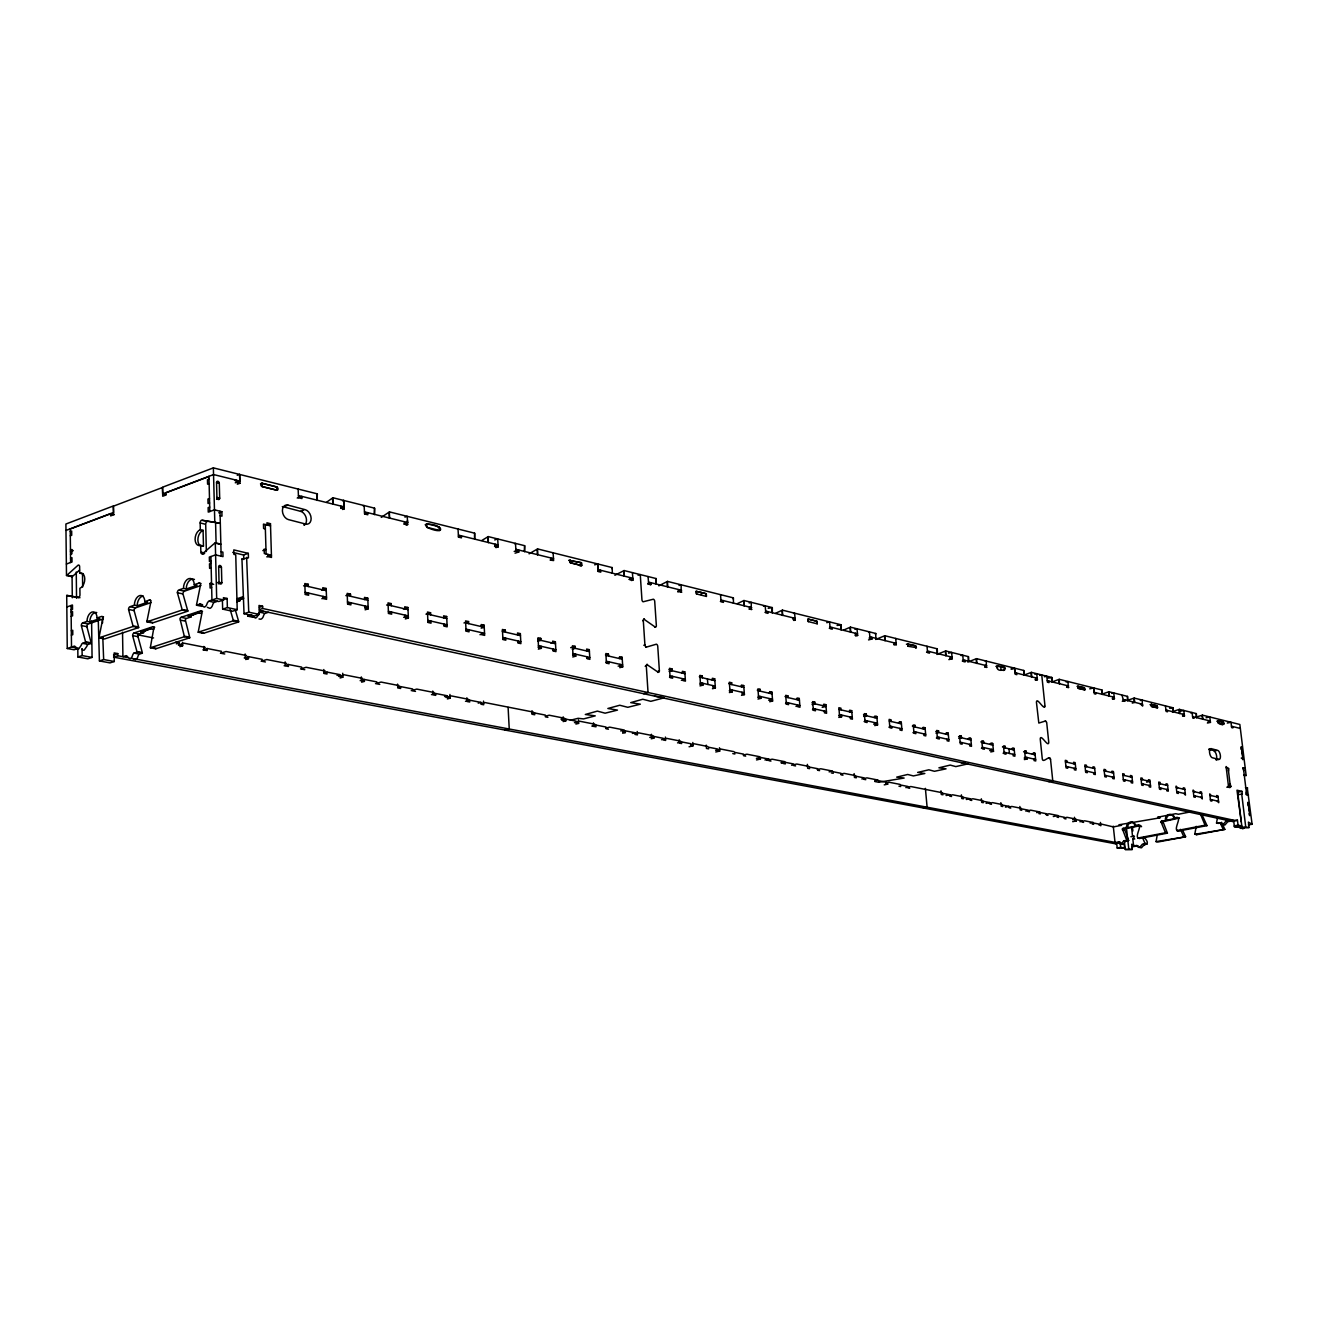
<?xml version="1.0" encoding="UTF-8"?>
<svg xmlns="http://www.w3.org/2000/svg" width="1318" height="1318" viewBox="0 0 1318 1318"><rect width="100%" height="100%" fill="white"/><g stroke="black" fill="none" stroke-linecap="round" stroke-linejoin="round"><path stroke-width="1.5" d="M191.044 615.457A7.892 5.041 -77.8 0 0 190.978 616.972L186.546 618.439A2.257 1.433 -77.9 0 0 185.327 619.822L189.66 637.187A2.241 1.417 -78.1 0 1 189.743 637.797L184.372 636.709A2.241 1.417 -78.1 0 0 184.289 636.116L179.973 618.719A2.257 1.433 -77.9 0 1 181.176 617.318L200.501 610.909A2.274 1.45 -77.7 0 1 202.049 612.59L198.194 632.212L203.565 633.299L199.595 631.849M1134.452 836.403L1132.574 836.403L1131.519 827.111M1157.138 835.596L1156.067 841.609L1158.011 841.988L1185.574 836.782L1184.042 836.123M1218.475 823.042L1221.078 822.943L1219.628 822.646M1234.34 826.435L1238.805 826.748L1234.307 825.859L1233.648 820.422M1196.233 826.337L1194.8 834.195L1196.728 834.689L1224.85 829.384L1221.605 822.267M1217.272 818.758L1216.53 823.042L1218.458 823.453M1128.735 822.696A4.745 4.152 -79.6 0 1 1134.93 825.892C1146.38 820.752 1132.03 838.528 1139.675 838.446L1167.435 833.157L1162.97 821.641L1179.462 818.05L1177.748 817.687M1168.292 814.705A4.794 4.234 -78.9 0 1 1173.877 818.33C1185.459 813.124 1171.109 830.933 1178.671 831.032L1207.008 825.628L1202.164 815.035L1202.593 813.783M570.348 720.271L578.108 718.31L583.577 718.903L595.242 715.872L585.307 714.471L597.384 711.11L605.11 713.186L617.483 710.105L607.862 708.491L619.757 705.245L627.796 707.305L640.317 704.174L630.712 702.626L642.789 699.232L650.779 701.324L664.124 697.848M103.265 618.883L88.306 623.991A2.257 1.384 -78.2 0 0 86.889 626.643L91.14 642.805A2.257 1.384 -78.4 0 1 91.206 643.415L85.604 642.36A2.257 1.384 -78.4 0 0 85.538 641.751L81.304 625.556A2.257 1.384 -78.2 0 1 82.704 622.887L87.004 621.421A7.941 4.877 -78.1 0 1 91.947 612.046A7.941 4.877 -78.1 0 1 97.071 617.961L101.42 616.478A2.274 1.4 -78 0 1 102.903 618.175L99.048 637.22A2.274 1.4 -78.3 0 0 98.998 637.863L104.6 638.95L138.654 627.582A2.306 1.433 -78.1 0 0 138.588 626.973L134.107 610.58A2.29 1.433 -77.8 0 1 135.54 607.862L151.043 602.573M200.847 585.571L184.454 591.172A2.339 1.483 -77.5 0 0 182.971 593.94L187.683 610.563A2.339 1.483 -77.7 0 1 187.749 611.19L152.509 622.953L146.924 621.816A2.323 1.45 -78 0 1 146.973 621.157L150.878 601.782A2.323 1.45 -77.7 0 0 149.329 600.069L144.832 601.618A8.073 5.041 -77.7 0 0 139.477 595.637A8.073 5.041 -77.7 0 0 134.403 605.176L129.955 606.708A2.306 1.433 -77.8 0 0 128.521 609.427L132.986 625.852A2.306 1.433 -78.1 0 1 133.052 626.462L138.654 627.582M140.977 652.295L136.94 651.52L132.624 635.622A2.224 1.384 -78.2 0 1 134.008 633.002L152.707 626.791A2.241 1.4 -78.1 0 1 153.926 627.368L150.433 647.138A2.224 1.4 -78.3 0 0 150.384 647.764L155.755 648.802L189.743 637.797M202.165 605.72A2.356 1.499 -77.6 0 0 202.115 606.395L196.53 605.209A2.356 1.499 -77.6 0 1 196.58 604.534L200.534 584.83A2.356 1.499 -77.3 0 0 198.936 583.1L194.273 584.681A8.221 5.223 -77.4 0 0 188.705 578.651A8.221 5.223 -77.4 0 0 183.482 588.388L178.869 589.953A2.339 1.483 -77.5 0 0 177.386 592.738L182.098 609.394A2.339 1.483 -77.7 0 1 182.164 610.02L187.749 611.19M258.542 613.463L258.312 614.155A4.629 3.015 -77.6 0 1 255.461 618.093L252.446 616.066A2.306 1.516 -77.6 0 0 250.931 615.061L247.669 616.132A2.306 1.499 -77.6 0 1 247.718 615.473M1200.336 813.832L1205.064 825.216L1207.008 825.628M1045.256 721.045L1046.673 722.363L1048.766 742.364C1048.453 748.262 1040.545 733.039 1040.231 738.937L1042.274 758.822C1042.785 764.176 1050.001 754.044 1050.528 759.349L1052.769 780.783L1048.749 781.623M1039.77 675.426L1041.747 674.964L1044.96 705.789C1044.531 711.654 1036.805 696.299 1036.426 702.164L1038.815 723.055L1045.751 720.93M968.236 763.797L955.797 766.598L950.212 765.083L938.927 767.801L946.044 768.839L934.462 771.294L928.844 769.794L917.658 772.414L924.824 773.501L913.39 775.923L907.707 774.473L896.701 777.126L904.132 778.048L878.595 782.282M258.872 612.854L263.04 611.124M1222.363 724.587C1227.19 723.73 1219.545 719.167 1217.799 721.078C1216.498 724.323 1226.086 726.465 1223.351 722.297L1216.811 721.243M1151.108 704.405L1151.454 706.448L1157.682 707.717L1157.188 705.871L1151.191 704.372L1157.089 705.822L1157.352 707.931L1151.553 706.497L1151.289 704.389L1150.021 704.669M66.032 530.413L113.546 512.455L113.348 505.964L65.9 524.02L66.493 575.505A2.241 1.351 -77.5 0 0 66.905 575.274L78.19 565.092A2.241 1.367 -77.4 0 1 79.64 566.74L79.706 573.198A7.875 4.794 -77.6 0 1 84.78 578.964A7.875 4.794 -77.6 0 1 79.887 588.289L79.97 594.78A2.257 1.367 -77.8 0 1 78.569 597.449L67.103 595.39A2.241 1.351 -77.8 0 0 66.707 595.456L67.251 648.505L74.088 649.774L78.355 648.357L71.501 647.072L71.057 605.506M79.525 570.117L72.474 576.46A2.224 1.351 -77.5 0 1 72.062 576.707L66.493 575.505M202.346 520.33L219.875 523.312A2.356 1.499 -76.3 0 0 220.32 523.246L201.654 520.165A2.339 1.483 -76.4 0 0 200.171 522.949L200.32 529.671A8.221 5.223 -76.6 0 0 195.097 539.457A8.221 5.223 -76.6 0 0 200.682 545.372L200.847 552.11A2.356 1.499 -76.8 0 0 202.445 553.824L214.85 543.032A2.356 1.516 -76.6 0 1 215.295 542.785L220.847 544.12A2.356 1.516 -76.6 0 0 220.403 544.367L216.234 543.362M1044.597 707.041L1044.466 705.888M326.765 502.092L332.894 497.743L374.642 508.188L374.46 514.613M381.264 517.381L389.436 511.895L474.711 533.197L474.727 539.326M481.844 540.462L488.253 536.591L524.646 545.685L524.548 551.698M529.078 553.84L537.563 548.914L612.227 567.58L612.293 573.33M217.536 601.255L213.78 602.59L212.791 604.352A4.728 3.031 -77.6 0 1 209.908 608.372L207.354 607.334M133.085 658.687L135.408 659.708A4.415 2.768 -78.5 0 0 138.044 655.985L138.95 654.338L142.393 653.135L137.006 652.113L133.579 653.316L132.657 654.964A4.432 2.768 -78.5 0 1 130.021 658.703L127.286 656.71A2.208 1.384 -78.6 0 0 125.918 655.721L122.92 656.693L122.541 632.245M658.819 585.851L667.501 581.403L733.418 597.878L733.418 603.331M1247.306 788.082L1252.1 824.244L1248.393 824.936M737.289 603.677L743.945 600.514L772.315 607.598L772.332 612.936M775.758 613.199L782.414 610.135L841.065 624.781L841.098 629.938M843.767 630.02L850.44 627.137L875.762 633.464L875.811 638.522M875.745 639.477L884.79 635.721L937.263 648.835L937.444 653.695M936.933 654.453L945.681 650.944L968.417 656.628L968.598 661.405M967.791 662.064L976.539 658.654L1023.806 670.467L1024.004 675.096M317.127 500.428L317.325 493.855L213.368 467.874L162.476 487.248L162.707 493.855L166.266 494.678M162.707 493.855L213.598 474.562L239.909 481.07L239.629 474.431M70.249 529.012L110.613 513.74L114.32 514.63M208.952 476.539L165.689 492.916L165.722 495.107L162.724 496.243L162.542 487.479L113.414 506.178L113.546 514.811L110.646 515.898L110.613 513.74M70.266 531.516L71.666 530.989L71.716 535.256L70.315 535.783M209.018 479.159L207.47 479.752L207.569 484.2L209.117 483.607M237.224 475.287L239.547 474.414L239.909 483.278L237.322 484.233M1024.778 674.816L1031.384 672.361L1051.912 677.501L1052.011 682.065M235.049 480.592L236.219 480.164L236.301 482.372L239.909 483.278M235.263 482.8L239.909 481.07M209.48 498.484L207.931 499.061L208.046 503.525L209.595 502.965M70.431 551.665L73.248 550.627L70.464 550.001L71.88 549.491L71.913 553.758L70.513 554.285M216.58 499.341L219.678 498.188L219.299 483.327A1.779 1.285 65.9 0 0 217.882 481.284A1.779 1.285 65.9 0 0 216.547 482.602L216.926 497.479A1.779 1.285 66.2 0 0 218.343 499.506A1.779 1.285 66.2 0 0 219.678 498.188L216.926 497.479M260.453 483.854L262.084 483.294L276.731 486.935L276.879 490.214L262.216 486.589A1.746 1.236 66.7 0 1 260.733 484.596A1.746 1.236 66.7 0 1 262.002 483.278L276.648 486.935A1.73 1.219 67.1 0 1 278.032 488.896A1.73 1.219 67.1 0 1 276.796 490.197L262.134 486.573L262.084 483.294M70.546 558.206L71.963 557.679L72.012 561.979L66.378 564.038M209.694 507.068L208.145 507.628L208.244 512.109L214.488 509.835L221.852 511.697L221.968 516.178L220.122 515.717M1052.654 681.719L1059.244 679.33L1102.029 690.022L1102.243 694.438M1140.713 825.579L1124.485 828.923L1128.669 840.538L1123.842 840.769L1121.14 843.932A2.702 2.372 -80.4 0 1 1118.718 842.581L1115.028 842.383L1113.265 826.155M275.561 487.363L276.731 486.935M218.739 512.834L221.852 511.697M1144.008 837.062C1151.52 845.761 1144.386 842.746 1141.602 847.754A2.669 2.356 -80.5 0 1 1139.625 847.079M297.225 498.056L301.855 496.392L301.954 498.55L298.527 497.71L298.132 489.06M284.869 506.244L287.967 505.124L305.183 509.671A7.611 5.338 68.1 0 1 311.13 518.353A7.611 5.338 68.1 0 1 305.677 524.053L304.128 524.597M282.283 506.639A7.661 5.42 67.7 0 1 283.321 506.787L300.553 511.318L303.651 510.214M267.356 524.778L270.47 523.691L271.492 557.448L267.933 556.608L267.867 554.384M342.532 500.856L343.685 500.445L344.064 506.837L341 507.908M342.581 509.473L344.13 508.946L343.685 500.445M66.823 606.988L72.474 605.011L72.523 609.344L71.106 609.822M1101.683 694.256L1108.916 691.752L1127.533 696.398L1127.763 700.748M363.208 505.881L364.13 505.552L364.575 513.971L367.804 514.778L367.689 512.669L364.625 513.74M211.012 561.056L209.447 561.6L209.331 557.086L215.592 554.894L223.006 556.641L222.89 552.127L221.045 551.682M71.123 611.997L72.539 611.503L72.589 615.836L71.172 616.313M211.061 563.33L209.496 563.873L209.611 568.387L211.177 567.844M232.742 552.39L243.632 554.993L248.311 553.362L248.443 557.827L241.952 559.013L244.028 613.71L254.572 615.967L259.284 614.435L259.02 605.456L262.611 606.247L262.677 608.488L259.547 609.509M262.842 550.611L265.972 549.54L264.193 549.112L264.325 553.527L271.426 555.24L266.747 556.855M1126.989 700.517L1134.188 698.062L1173.102 707.799L1173.234 712.033M87.004 621.421L89.805 621.964L99.871 618.521L97.071 617.961M134.403 605.176L137.204 605.769L147.632 602.194L144.832 601.618M183.482 588.388L186.266 588.998L197.057 585.307L194.273 584.681M71.32 630.778L72.754 630.284L72.787 634.633L71.37 635.111M211.654 587.515L210.089 588.042L209.974 583.512L211.539 582.968M404.906 517.101L407.196 516.326L407.624 522.538L404.577 523.576M217.47 582.523L221.819 582.622L221.44 567.514A1.796 1.318 67.8 0 0 220.007 565.488A1.796 1.318 67.8 0 0 218.656 566.872L219.035 581.996A1.796 1.318 68.2 0 0 220.468 584.006A1.796 1.318 68.2 0 0 221.819 582.622L218.294 583.825M1132.31 703.12L1134.716 702.329L1134.188 698.062M403.769 524.086L407.657 524.597L407.427 520.429M406.142 525.108L407.657 524.597M317.325 493.855L317.078 499.357M425.187 524.745L426.702 524.235C443.276 523.674 447.082 536.492 426.966 527.332C421.348 520.775 437.889 526.541 439.421 527.398L439.668 530.462L426.884 527.299L426.785 524.251L425.632 524.63M67.251 648.505L74.5 646.067L75.867 647.072A4.531 2.768 -78.5 0 0 78.586 649.082L81.255 645.276A2.274 1.384 -78.5 0 1 82.589 643.365L85.604 642.36M98.998 637.863L133.052 626.462M146.924 621.816L182.164 610.02M196.53 605.209L199.809 604.105L202.61 604.698M227.124 598.471L222.412 600.052L222.643 609.13L227.371 607.565L227.124 598.471L223.434 597.664L223.483 599.937L216.679 598.454L208.639 601.14L207.206 603.15A4.728 3.031 -77.5 0 1 204.323 607.17L201.308 605.127A2.356 1.516 -77.6 0 0 199.809 604.105M91.206 643.415L88.191 644.42A2.257 1.384 -78.5 0 0 86.856 646.331L84.187 650.136A4.514 2.768 -78.5 0 1 81.914 649.181M438.35 527.793L439.487 527.414M223.483 599.937L218.772 601.519L211.951 600.036L210.896 556.542M237.24 598.685L242.693 596.873M151.339 627.945L145.013 630.992M198.688 612.211L192.082 615.374M141.026 630.877A7.776 4.877 -78.1 0 0 140.993 632.129L151.059 628.768L153.745 629.312A7.76 4.877 -78.1 0 0 153.613 627.879M188.342 615.127A7.908 5.041 -77.8 0 0 188.293 616.412L198.705 612.952L201.39 613.529L201.242 612.063M242.611 598.388L237.24 600.168L239.909 600.761A8.04 5.223 -77.4 0 1 239.975 599.212M240.749 599.212L243.797 598.207L242.034 597.812M143.744 631.157A7.76 4.877 -78.1 0 0 143.678 632.64L139.395 634.073A2.224 1.384 -78.2 0 0 137.995 636.676L142.344 652.69M236.845 601.766L239.909 600.761M1172.229 711.704L1179.379 709.364L1196.349 713.598L1196.579 717.75M77.795 648.308L77.894 656.974L82.144 655.573L92.062 657.402L91.601 621.124M303.601 585.867L308.28 584.319L308.346 586.51M458.334 536.838L461.366 535.833L461.498 537.859L458.516 537.118L458.021 529.029M92.062 657.402L87.795 658.802L77.894 656.974M248.311 553.362L233.797 549.886L233.912 554.367L235.741 554.812L237.207 609.69L232.495 611.239L222.643 609.13M374.51 508.221L374.411 513.559M113.529 654.997L117.78 653.596L117.813 655.738L113.562 657.138L1115.423 843.784L1120.119 842.037L1120.712 847.326L1124.583 848.051L1124.139 844.08M259.481 607.269L262.611 606.247M98.29 620.481L99.41 660.928L103.661 659.544L114.287 661.504L114.155 652.921L117.78 653.596M244.028 613.71L248.74 612.178L259.284 614.435M305.447 594.089L308.56 593.067L308.643 595.258L305.199 594.484L304.82 583.528L308.28 584.319M321.526 590.003L326.189 588.487L326.584 599.344L323.19 598.57L323.108 596.395M150.384 647.764L184.372 636.709M198.194 632.212L233.352 620.778L238.706 621.75A2.389 1.549 -77.8 0 0 238.624 621.305L235.444 610.415M114.287 661.504L110.037 662.888L99.41 660.928M203.565 633.299L238.706 621.915M268.394 612.277L264.638 613.595L263.666 615.308A4.613 3.015 -77.6 0 1 260.816 619.229L259.003 618.966M494.695 539.935L497.71 538.947L498.171 546.888L495.914 547.613M176.348 643.892L179.166 642.986L179.215 645.062L182.642 645.738L182.559 642.278M1198.013 716.531L1202.428 715.13L1239.843 724.472L1246.136 775.544L1243.912 775.083M178.358 645.029L184.009 643.2L205.229 647.385M321.839 598.685L326.502 597.169L305.117 592.293M179.825 646.644L182.642 645.738M495.074 545.883L498.089 544.911L458.466 535.108M494.547 546.426L498.171 546.888M345.843 595.637L350.489 594.138L350.572 596.296M514.564 543.691L515.47 543.395L515.997 551.286L518.814 551.978L518.682 550.001L514.185 551.451M207.173 648.505L202.956 649.84L207.223 650.565L207.173 648.505L221.358 651.29L221.424 653.349L224.735 653.992M347.721 603.726L350.819 602.738L350.901 604.896L347.573 604.138L347.178 593.364L350.489 594.138M364.691 599.146L367.788 598.158L368.2 608.834L365.102 609.822M656.199 584.187L656.117 578.553L624.106 570.546L614.863 575.291M515.058 553.181L518.814 551.978M220.452 653.283L226.086 651.504L246.598 655.54M365.02 607.68L368.117 606.708L347.491 601.98M386.602 605.061L391.232 603.611L391.331 605.72M654.552 696.168L663.629 697.502M550.545 559.557L553.544 558.618L515.915 549.326M550.15 560.117L553.626 560.562L553.099 552.802M244.225 657.946L248.443 656.628L262.15 659.329L262.216 661.339L265.429 661.966M388.497 613.035L391.594 612.079L391.677 614.188L388.464 613.463L388.036 602.87L391.232 603.611M403.292 608.932L407.921 607.499L408.382 617.994L405.285 618.949M245.692 659.527L248.492 658.654L248.443 656.628M568.717 560.364L581.518 562.753L581.716 565.57L570.233 562.72L569.409 560.348L581.337 562.687L581.584 565.554L580.052 566.015M474.595 533.246L474.529 538.354M261.145 661.257L266.763 659.527L286.599 663.432M403.654 617.318L408.283 615.885L388.382 611.338M580.266 563.033L581.37 562.687M425.961 614.172L430.574 612.755L430.656 614.831M594.632 564.829L597.631 563.939L598.059 569.64L632.854 578.24L628.917 579.409M284.144 665.755L288.345 664.486L301.608 667.089L301.674 669.083L304.771 669.692M427.872 622.014L430.953 621.075L431.035 623.167L427.938 622.458L427.477 612.03L430.574 612.755M443.622 617.434L446.687 616.511L447.164 626.841L444.117 626.132L444.018 624.073M597.664 571.172L600.629 570.266L600.761 572.16L598.158 571.518L597.598 563.923M300.52 668.967L306.106 667.287L325.299 671.06M444.001 625.688L447.066 624.765L427.839 620.366M524.646 545.685L524.482 550.71M463.969 622.969L468.565 621.585L468.664 623.645M1134.93 825.892L1135.935 826.089L1122.326 828.725L1126.676 840.159M638.06 575.258L640.268 574.582L641.932 599.706A1.944 1.186 73.5 0 0 643.069 601.799L653.349 599.212A1.928 1.17 73.6 0 1 654.716 601.387L656.348 625.523A1.928 1.17 74 0 1 655.227 627.071L654.667 627.236M629.707 579.706L632.969 580.101L632.393 572.622M631.503 580.546L632.969 580.101M481.086 626.116L484.134 625.21L484.662 635.375L481.696 634.699L481.597 632.673M324.162 672.921L326.946 672.081L339.797 674.618L339.863 676.562L342.861 677.155L342.729 673.251M465.897 630.696L468.961 629.773L469.06 631.833L466.078 631.141L465.567 620.893L468.565 621.585M1174.091 816.402A4.794 4.234 -78.9 0 1 1174.849 818.544L1160.861 821.476L1165.474 832.762L1167.435 833.157M481.185 628.159L484.25 627.253L465.666 622.936M337.013 675.442L339.797 674.618M648.044 583.594L650.993 582.721L650.4 584.797M647.912 584.187L651.125 584.582M338.611 676.431L344.196 674.8L362.779 678.457M479.966 634.699L484.546 633.348L465.979 629.098M340.077 677.979L342.861 677.155M502.24 631.025L505.288 630.136L505.404 632.146M679.017 585.472L681.208 584.83L681.06 592.342M517.315 634.518L520.363 633.629L520.89 643.645L518.04 642.986L517.941 640.976M360.16 680.665L364.328 679.445L376.767 681.884L376.833 683.811L379.749 684.388M502.669 639.082L505.717 638.192L505.815 640.202L502.932 639.543L502.405 629.46L505.288 630.136M361.626 682.18L364.394 681.373L364.328 679.445M678.144 590.019L679.231 589.706L679.38 591.535L681.801 592.128M677.732 591.42L681.62 590.299L648.522 582.111M677.913 591.963L679.38 591.535M645.738 647.286L656.38 644.189A1.944 1.186 74.4 0 1 657.748 646.364L659.379 670.714A1.944 1.186 74.8 0 1 658.259 672.295L657.698 672.444M375.498 683.663L381.067 682.065L399.057 685.607M517.743 642.509L520.791 641.635L502.817 637.533M537.793 639.263L540.808 638.39L540.924 640.367L537.892 641.24M612.227 567.58L611.816 568.635M550.858 643.069L555.389 641.784L555.949 651.636L553.198 650.993L553.082 649.033M397.756 687.37L400.524 686.579L412.583 688.952L412.666 690.846L415.483 691.39M538.222 647.187L541.253 646.314L541.369 648.308L538.337 649.164M643.876 619.163L655.227 627.071M642.739 620.712L643.299 620.547A1.944 1.186 73.9 0 1 644.436 618.999M720.369 601.42L723.269 600.596L723.417 602.375L721.111 601.815L720.501 594.649M411.249 690.681L416.785 689.1L434.232 692.543M552.819 650.515L555.834 649.659L538.452 645.688M570.678 647.665L575.192 646.38L575.307 648.341L572.292 649.181M656.117 578.553L656.002 583.281M749.151 602.952L751.309 602.342L751.194 609.608M586.296 650.515L589.294 649.659L589.887 659.362L587.218 658.753L587.103 656.809M431.464 694.635L435.615 693.482L447.296 695.772L447.379 697.65L450.113 698.178L449.932 694.454M572.638 655.03L575.653 654.189L575.768 656.15L572.753 656.99M748.954 609.048L751.919 609.41M763.468 606.296L765.181 605.819L765.807 612.821L768.015 613.364L767.85 611.618L764.984 612.409M444.528 696.547L447.296 695.772M445.896 697.469L451.399 695.937L468.318 699.265M586.757 658.259L589.772 657.418L572.935 653.563M447.362 698.952L450.113 698.178M605.473 654.947L608.471 654.123L608.587 656.051M643.794 645.26L644.914 644.947A1.944 1.203 74.3 0 0 646.298 647.122M619.147 658.127L622.145 657.303L622.739 666.859L619.757 667.666M465.501 701.308L469.62 700.171L480.955 702.412L481.037 704.24L483.69 704.768L483.508 701.094M605.951 662.641L608.949 661.817L609.081 663.728L606.445 663.135L605.852 653.514L608.471 654.123M793.535 613.463L794.589 613.167L795.232 620.07L793.798 620.465M478.203 703.153L480.955 702.412M481.317 703.548L484.975 702.56L533.477 712.115M618.142 666.167L622.623 664.947L606.329 661.208M646.874 664.552L658.259 672.295M645.177 666.282L646.298 665.985A1.961 1.203 74.7 0 1 647.204 664.371L647.435 664.387M733.319 597.911L733.039 598.866M826.732 622.673L829.566 621.915L830.192 628.686L832.251 629.197L832.086 627.5L829.269 628.258M658.275 671.01L659.379 670.714M669 669.676L671.966 668.885L672.081 670.747L669.132 671.537M681.851 672.658L684.8 671.867L685.442 681.142L683.004 680.582L682.889 678.737M531.912 713.697L534.63 712.972L545.306 715.081L545.405 716.86L547.893 717.354M669.511 677.139L672.477 676.348L672.592 678.21L670.137 677.65L669.495 668.308L671.966 668.885M772.315 607.598L768.213 608.306M854.904 629.329L856.997 628.768L857.656 635.457L855.547 636.001M545.537 716.168L549.161 715.213L564.615 718.261L561.007 719.2M681.373 680.319L685.311 679.281L670.005 675.788M854.954 635.144L857.656 635.457M699.314 676.711L702.263 675.936L702.395 677.765M868.562 632.096L869.386 631.866L870.045 638.505L872.005 638.983L871.841 637.335L869.056 638.06M505.14 730.09L509.242 729.002L508.105 707.404M643.579 693.696L648.044 692.527L646.298 665.969M711.786 679.594L714.718 678.819L715.377 687.963L712.445 688.721M561.649 720.155L565.719 719.101L576.081 721.144L576.18 722.907L578.602 723.368L578.404 719.859M699.842 684.058L702.791 683.284L702.922 685.129L699.973 685.887M868.529 639.905L872.005 638.983M563.115 721.572L565.817 720.864L565.719 719.101M574.45 722.659L579.854 721.259L594.879 724.225M728.739 683.515L731.655 682.757L731.787 684.569M575.9 724.076L578.602 723.368M893.719 644.683L896.322 644.98L895.68 638.439M740.831 686.316L743.731 685.574L744.423 694.586L741.507 695.327M906.405 644.189L915.631 645.787L916.422 647.616L908.036 646.281L907.657 643.827L907.904 646.232M595.917 725.048L591.864 726.086L596.016 726.795L595.917 725.048L605.983 727.025L606.082 728.755L608.438 729.216M729.266 690.764L732.198 690.006L732.33 691.818L729.398 692.576M606.099 728.063L609.674 727.141L624.271 730.024L620.696 730.93M757.273 690.138L760.189 689.396L760.321 691.176M961.119 762.677L965.995 763.501M840.95 624.814L837.078 625.457M926.554 652.229L929.305 651.537L929.47 653.151L927.625 652.69L926.966 646.265M769.02 692.856L771.92 692.131L772.612 701.011L769.712 701.736M622.574 731.49L625.243 730.815L635.029 732.742L635.144 734.456L637.434 734.9L637.22 731.49M757.834 697.271L760.733 696.547L760.865 698.326L757.965 699.067M622.673 733.22L625.358 732.544L625.243 730.815M948.515 653.184L951.58 652.41L952.255 658.753L948.845 659.61M632.36 733.418L635.029 732.742M635.095 733.747L638.67 732.857L652.855 735.658M768.608 700.204L772.463 699.232L758.476 696.036M785.001 696.563L787.884 695.838L788.016 697.601M875.762 633.464L875.399 634.386M949.767 658.489L952.255 658.753M961.086 655.606L962.717 655.194L963.376 661.504L965.138 661.933L964.974 660.367L962.272 661.043M796.401 699.199L799.285 698.491L799.977 707.239L797.818 706.761L797.687 704.998M649.774 737.421L653.761 736.433L663.284 738.311L663.399 739.991L665.623 740.436L665.392 737.059M785.561 703.598L788.444 702.889L788.576 704.652L786.401 704.141L785.693 695.327L787.884 695.838M651.224 738.788L653.876 738.129L653.761 736.433M661.521 739.727L666.842 738.409L680.648 741.128M796.006 706.448L799.845 705.492L786.253 702.379M811.921 702.807L814.788 702.099L814.936 703.828L812.069 704.537M985.32 661.356L986.325 661.109L986.325 667.485M823.009 705.377L825.859 704.669L826.584 713.302L824.475 712.824L824.343 711.094M984.612 667.056L987.001 667.32M677.534 742.874L681.505 741.886L690.764 743.714L690.879 745.378L693.037 745.807L692.807 742.479M812.498 709.743L815.364 709.051L815.496 710.781L813.371 710.303L812.662 701.604L814.788 702.099M822.201 707.338L826.007 706.399L812.811 703.334M995.914 666.414L997.265 666.084C1016.244 666.727 995.255 675.261 997.265 666.084M690.714 744.686L694.256 743.813L707.667 746.466M689.067 746.779L693.037 745.807M1003.229 670.483L1004.563 670.154L1004.267 667.831L997.232 666.084L997.479 668.391M1010.922 669L1014.481 668.144L1015.19 674.256L1016.837 674.668L1016.672 673.152M1011.845 668.803L1014.514 668.144L1014.975 672.724L1037.217 678.226M848.858 711.358L851.708 710.682L852.433 719.2L850.39 718.738L850.242 717.025M937.164 648.868L937.263 652.921M838.676 715.723L841.51 715.031L841.658 716.745L838.808 717.437M715.658 750.337L720.913 749.085L733.978 751.655M863.537 714.768L866.354 714.076L866.503 715.773L863.685 716.448M1034.729 674.173L1036.722 673.696L1037.398 679.742L1035.404 680.203M715.773 751.985L719.727 751.046L719.48 747.751M874.015 717.19L876.832 716.514L877.574 724.933L874.74 725.592M1044.383 676.777L1046.756 676.216L1047.448 682.213L1049.029 682.609L1048.864 681.109L1047.876 681.34M1035.108 679.495L1037.398 679.742M968.417 656.628L968.417 660.631M864.114 721.523L866.947 720.847L867.096 722.544L865.086 722.083L864.361 713.615L866.354 714.076M743.385 755.016L746.878 754.193L759.596 756.697M873.653 724.142L877.426 723.252L864.938 720.386M1066.147 682.016L1068.107 681.554L1068.14 687.634M898.464 722.857L901.265 722.198L902.023 730.501L900.079 730.057L899.93 728.393M756.4 758.328L760.305 757.405L768.839 759.086L768.971 760.7L770.964 761.096M888.876 727.174L891.676 726.515L891.825 728.179L889.881 727.734L889.139 719.381L891.083 719.826L891.232 721.506M756.516 759.942L760.437 759.02L760.305 757.405M1066.575 687.238L1068.799 687.469M1077.053 686.398L1084.401 687.749L1085.027 689.742L1078.173 688.326L1077.926 686.167L1084.401 687.765L1084.763 689.973L1078.289 688.375L1078.025 686.167M764.951 760.008L768.839 759.086M912.353 726.086L915.137 725.427L915.285 727.075M766.944 760.404L772.15 759.184L784.539 761.623L781.08 762.43M817.209 623.809L816.979 621.289L807.95 619.048L808.181 621.569L817.209 623.809L816.863 621.239L808.115 619.065L808.362 621.635M1089.722 688.836L1093.611 687.93L1094.138 692.296L1114.254 697.271M922.27 728.376L925.055 727.734L925.813 735.922L923.934 735.493L923.77 733.846M781.327 763.221L785.198 762.315L793.518 763.946L793.65 765.544L795.594 765.923M912.946 732.66L915.746 732.017L915.895 733.665L914 733.236L913.242 724.982L915.137 725.427M1023.707 670.5L1023.806 674.355M935.78 731.506L938.548 730.864L938.713 732.495L935.945 733.137M791.591 765.231L796.764 764.028L808.84 766.417M1111.815 693.4L1113.743 692.955L1114.435 698.721L1112.491 699.15M945.434 733.747L948.202 733.121L948.96 741.194L947.131 740.782L946.983 739.167M936.39 738.014L939.157 737.372L939.322 739.003L937.46 738.574L936.703 730.436L938.548 730.864M1122.079 695.41L1123.546 700.962L1124.995 701.324L1124.831 699.891L1123.859 700.105M1112.31 698.507L1114.435 698.721M1051.912 677.501L1048.288 678.078M958.598 736.795L961.349 736.169L961.497 737.767L958.746 738.393M817.325 769.547L820.752 768.756L832.515 771.079L829.104 771.854M1122.261 701.258L1123.546 700.962M968.005 738.97L970.74 738.36L971.514 746.334L969.735 745.939L969.587 744.341M1140.334 700.517L1142.245 700.072L1142.294 705.888M1140.399 704.191L1142.937 705.74M980.823 741.952L983.558 741.326L983.706 742.924M840.719 774.144L844.13 773.369L855.596 775.643M989.983 744.077L992.701 743.467L993.492 751.342L990.757 751.952M981.449 748.278L984.167 747.668L984.332 749.267L982.569 748.855L981.795 740.93L983.558 741.326M1101.93 690.055L1102.062 693.729M1002.471 746.96L1005.189 746.367L1005.337 747.932M861.857 779.004L866.931 777.867L878.117 780.075L874.74 780.816M989.703 750.585L993.327 749.777L982.421 747.273M1180.434 711.193L1183.778 710.468L1184.47 715.971L1183.218 716.251M1011.4 749.036L1014.102 748.443L1014.893 756.219L1013.196 755.84L1013.048 754.275M1003.097 753.221L1005.815 752.627L1005.964 754.193L1004.25 753.797L1003.476 745.972L1005.189 746.367M1190.582 712.873L1192.082 712.544L1192.774 718.013L1194.092 718.343L1192.988 717.173M1182.493 715.773L1184.47 715.971M1023.575 751.853L1026.277 751.26L1026.425 752.809M885.795 782.991L889.156 782.249L900.079 784.408M1127.434 696.415L1127.565 700.039M884.246 784.869L888.035 784.045L886.273 783.699L886.141 782.184L878.628 780.701L878.76 782.217L874.905 781.558M1032.291 753.88L1034.976 753.286L1035.767 760.98L1034.103 760.601L1033.955 759.069M1206.052 717.766L1209.776 716.959L1210.468 722.379L1207.37 723.038M1024.201 758.048L1026.903 757.455L1027.068 759.003L1024.366 759.58M1208.062 720.897L1210.468 722.379M905.845 787.62L910.853 786.533L942.419 792.761M1207.931 722.33L1209.166 722.05M1049.062 757.768L1050.528 759.366M1222.412 722.495L1223.351 722.297M1227.272 723.055L1230.963 722.248L1231.638 727.585L1232.89 727.898L1232.725 726.564M1173.02 707.815L1173.152 711.325M946.093 795.512L949.817 794.721L949.948 796.187L951.58 796.5M1196.25 713.631L1196.398 717.091M949.388 795.479L952.683 794.787L962.832 796.78M923.358 808L927.114 807.209L925.384 788.345M966.341 799.482L970.032 798.708L970.18 800.141L971.778 800.454M969.587 799.449L972.865 798.757L982.783 800.718M1208.721 749.184L1211.209 748.657L1217.684 750.37A4.646 2.026 77.6 0 1 1220.369 755.445A4.646 2.026 77.6 0 1 1218.771 759.415L1216.283 759.926M1209.1 749.876L1216.432 750.634M986.128 803.354L989.802 802.596L989.933 804.013L991.498 804.326M989.324 803.321L992.586 802.646L1002.257 804.557M1241.243 758.097L1242.166 757.899C1244.95 768.295 1238.014 728.063 1243.105 758.147M1005.453 807.143L1009.094 806.402L1009.242 807.802L1010.758 808.099M1008.6 807.11L1011.829 806.451L1021.302 808.313M1146.594 782.134L1150.037 781.442L1141.075 779.366M1025.832 811.147L1030.66 810.158L1039.902 811.987L1036.689 812.629M1045.849 814.425L1049.062 813.783L1058.107 815.562L1053.313 816.534M1063.857 817.967L1067.036 817.325L1075.883 819.071L1072.72 819.697M1227.058 787.077L1230.353 786.418L1228.178 768.378M1227.272 787.307L1230.996 786.566L1230.04 783.699M1072.687 821.658L1076.246 820.949L1076.114 819.582L1082.062 820.768L1082.21 822.102L1083.594 822.383M1079.903 821.74L1084.632 820.801L1093.297 822.514L1090.134 823.124M1237.997 794.672L1242.33 794.079L1242.001 791.393L1238.294 792.118L1237.997 794.672L1241.984 827.506L1249.069 827.523L1248.41 822.119L1252.1 824.244M1098.718 824.804L1101.848 824.195L1113.348 826.913L1121.585 825.315L1118.916 824.788L1160.235 817.786L1157.599 817.226L1175.738 813.7L1178.358 814.26L1191.933 811.608M1130.86 836.716L1133.48 836.403M1147.088 844.047L1142.327 844.261L1139.642 847.392A2.669 2.356 -80.5 0 1 1137.253 846.057L1133.579 845.859L1132.788 838.643L1133.958 838.429L1133.661 835.81M1137.681 838.067L1165.474 832.762M1176.71 830.62L1205.064 825.216M1216.53 823.042L1220.435 823.223A2.784 2.488 -78.5 0 0 1222.989 824.59L1225.822 821.328L1228.804 820.702M1117.038 842.762L1119.526 842.284L1118.01 842.004M1128.669 840.538L1125.836 841.148L1123.134 844.311A2.702 2.356 -80.4 0 1 1120.728 842.96M1230.732 821.114L1227.75 821.74L1224.916 825.002A2.768 2.488 -78.5 0 1 1222.807 824.31M259.976 610.465L1232.544 821.509L1237.388 819.714L1238.047 825.15L1241.737 825.958L1237.997 826.65M1116.61 842.713L1117.186 848.001L1120.712 847.326M1234.307 825.859L1238.047 825.15M1156.067 841.609L1185.574 836.782M1194.8 834.294L1224.85 829.384M1234.34 826.831L1237.305 826.337L1240.749 828.379A2.735 2.471 -78.6 0 0 1242.577 826.963M1124.583 848.051L1117.186 848.001M1132.047 846.881L1138.011 845.761M1124.6 843.487L1125.259 849.484L1132.277 849.467L1131.684 844.212L1135.539 846.222M1241.984 827.506L1249.069 827.523M1132.277 849.467L1125.259 849.484M840.62 624.88L841.016 629.098M1051.5 677.584L1051.929 681.324M1244.176 775.083L1246.037 775.544M1169.709 708.31L1172.723 707.865M706.399 596.428L706.333 593.775L696.036 591.288L696.415 593.924L706.399 596.428L706.151 593.71L696.316 591.271L696.547 593.99M66.707 595.456L78.421 597.581M1136.05 845.398L1137.516 845.662M117.813 655.738L128.307 657.715M131.932 658.39L1118.933 843.108M82.589 643.365L86.79 644.156M133.991 653.102L138.028 653.86M1124.188 840.637L1125.687 840.917M1143.151 844.228L1144.617 844.509M85.538 641.751L89.739 642.541M1126.577 839.797L1128.076 840.077M1145.54 843.405L1147.039 843.767M1132.788 838.643L1134.749 839.022M100.465 637.484L103.265 638.027M154.47 647.912L155.804 648.176A2.224 1.4 -78.4 0 0 155.755 648.802M1138.192 837.77L1139.675 838.446M81.996 625.688L86.889 626.643M133.299 635.754L137.995 636.676M1122.326 829.78L1124.073 830.126M248.492 658.654L245.247 658.011L245.132 653.959M364.394 681.373L361.462 680.796L361.313 676.925M565.817 720.864L563.363 720.386L563.165 716.844M623.035 732.083L625.358 732.544M653.876 738.129L651.636 737.685L651.405 734.291M719.727 751.046L717.618 750.634L717.486 748.986L708.491 747.207L708.606 748.855L706.464 748.443L706.234 745.131M732.792 753.599L734.867 754.011L734.736 752.38L743.517 754.11L743.632 755.725L745.691 756.137M758.41 758.624L760.437 759.02M783.37 763.517L785.33 763.913L785.198 762.315M819.598 770.618L817.704 770.256L817.572 768.691L809.466 767.092L809.598 768.658L807.67 768.279L807.357 764.358M831.361 772.925L833.24 773.304L833.108 771.738L840.999 773.304L841.131 774.852L842.976 775.215M865.794 779.679L863.982 779.333L863.85 777.801L856.156 776.286L856.288 777.818L854.459 777.455L854.13 773.617M898.942 786.187L900.688 786.516L900.556 785.017L907.888 786.467L908.02 787.966L909.733 788.296M1029.589 811.789L1028.106 811.509L1027.958 810.109L1021.598 808.857L1021.73 810.257L1020.231 809.96L1019.868 806.468M1038.848 813.601L1040.314 813.898L1040.166 812.514L1046.393 813.733L1046.541 815.117L1047.991 815.397M1057.052 817.176L1058.486 817.457L1058.338 816.089L1064.433 817.292L1064.565 818.659L1065.998 818.939M1076.246 820.949L1074.845 820.669L1074.483 817.275M1092.26 824.079L1093.627 824.343L1093.479 823.009L1099.311 824.162L1100.81 825.76L1100.448 822.432M82.704 622.887L87.598 623.842M134.008 633.002L138.72 633.942M1123.117 828.182L1124.864 828.528M137.78 634.831L153.563 637.945M175.492 642.261L179.166 642.986M949.817 794.721L942.831 793.354L942.963 794.803L941.316 794.49L940.97 790.833M970.032 798.708L963.211 797.357L963.359 798.807L961.745 798.494L961.399 794.869M989.802 802.596L983.129 801.278L983.261 802.711L981.696 802.398L981.35 798.823M1009.094 806.402L1002.586 805.117L1002.718 806.534L1001.186 806.221L1000.84 802.678M140.993 632.113L143.678 632.64M102.129 616.61L103.529 616.906M153.366 626.923L154.717 627.203M1138.752 825.249L1140.482 825.595M1139.839 826.304L1141.586 826.65M132.986 625.852L137.187 626.693M184.289 636.116L188.326 636.923M1165.376 832.399L1166.858 832.696M146.973 621.157L151.175 622.014M1177.205 830.34L1178.671 831.032M1195.294 833.997L1196.728 834.689M129.213 609.575L134.107 610.58M180.418 620.119L185.113 621.091M1160.993 822.3L1162.723 822.663M188.309 616.412L190.978 616.972M130.663 606.857L135.54 607.862M181.176 617.335L185.871 618.307M1161.801 820.669L1163.53 821.032M78.569 597.449L79.97 597.729M149.329 600.069L150.73 600.365M201.176 611.041L202.527 611.321M183.499 609.69L187.683 610.563M230.09 609.262L233.27 620.168L237.289 621.009M1204.965 824.837L1206.431 825.15M1220.501 823.552L1222.857 828.61L1224.274 828.907M1173.877 818.33L1174.849 818.544M247.669 616.132L253.023 617.269A2.29 1.499 -77.6 0 1 253.072 616.61L250.387 616.05M227.371 607.565L237.207 609.69M66.905 575.274L71.073 576.164M196.58 604.534L199.364 605.127M1234.818 826.551L1236.218 826.847M177.386 592.738L182.263 593.792M79.706 573.198L82.507 573.791A7.859 4.794 -77.6 0 1 83.314 573.61M210.04 601.453L214.224 602.359M259.745 612.195L263.765 613.068M179.561 590.118L184.454 591.172M262.677 608.488L1236.268 820.784M209.974 583.512L213.681 584.335M198.936 583.1L201.028 583.561M1249.003 813.733C1252.067 824.771 1244.587 783.04 1249.925 813.931M700.402 682.74L715.246 686.134M729.875 689.479L744.275 692.774M813.239 708.557L826.435 711.572M839.451 714.554L852.285 717.486M889.732 726.07L901.874 728.838M913.835 731.572L925.648 734.291M937.312 736.943L948.812 739.579M960.163 742.182L971.366 744.736M1004.102 752.232L1014.728 754.67M1025.239 757.076L1035.602 759.448M1065.932 766.384L1075.785 768.641M1085.538 770.865L1095.159 773.073M1104.665 775.248L1114.056 777.389M1123.331 779.515L1132.508 781.623M1141.569 783.683L1150.515 785.742M1159.379 787.769L1168.127 789.762M1176.76 791.739L1185.31 793.7M1193.762 795.644L1202.115 797.555M1210.385 799.433L1218.557 801.311M368.2 608.834L364.921 608.092L364.839 605.951M408.382 617.994L405.219 617.269L405.12 615.176M541.369 648.308L538.568 647.665L538.024 637.747L540.808 638.39M575.768 656.15L573.05 655.524L572.473 645.754L575.192 646.38M622.739 666.859L620.152 666.265L620.037 664.354M702.922 685.129L700.517 684.586L699.874 675.376L702.263 675.936M715.377 687.963L713.022 687.419L712.89 685.591M732.33 691.818L730.007 691.291L729.332 682.23L731.655 682.757M744.423 694.586L742.133 694.059L741.985 692.247M760.865 698.326L758.624 697.815L757.932 688.869L760.189 689.396M772.612 701.011L770.387 700.501L770.239 698.721M841.658 716.745L839.599 716.267L838.874 707.7L840.933 708.178L841.082 709.891M877.574 724.933L875.58 724.472L875.432 722.791M993.492 751.342L991.746 750.947L991.597 749.365M1027.068 759.003L1025.388 758.624L1024.613 750.881L1026.277 751.26M218.656 566.872L221.44 567.514M1247.899 804.754L1248.838 804.969M326.189 588.487L322.795 587.696L322.877 589.871M367.788 598.158L364.509 597.4L364.592 599.542M407.921 607.499L404.758 606.758L404.857 608.867M446.687 616.511L443.639 615.803L443.721 617.862M484.134 625.21L481.185 624.534L481.301 626.561M520.363 633.629L517.496 632.969L517.612 634.979M555.389 641.784L552.621 641.141L552.736 643.102M589.294 649.659L586.625 649.049L586.741 650.977M622.145 657.303L619.542 656.693L619.674 658.605M684.8 671.867L682.362 671.307L682.493 673.152M714.718 678.819L712.346 678.276L712.478 680.104M743.731 685.574L741.441 685.047L741.589 686.843M771.92 692.131L769.696 691.604L769.827 693.383M799.285 698.491L797.126 697.98L797.258 699.743M825.859 704.669L823.766 704.174L823.915 705.904M851.708 710.682L849.665 710.204L849.813 711.901M876.832 716.514L874.839 716.053L874.987 717.733M901.265 722.198L899.337 721.753L899.486 723.417M925.055 727.734L923.177 727.289L923.325 728.936M948.202 733.121L946.373 732.693L946.522 734.307M961.349 736.169L959.553 735.757L960.311 743.78L962.124 744.192L961.959 742.594M970.74 738.36L968.961 737.948L969.125 739.546M992.701 743.467L990.971 743.055L991.12 744.637M1014.102 748.443L1012.422 748.047L1012.57 749.596M1034.976 753.286L1033.328 752.908L1033.477 754.44M304.903 585.719L326.271 590.662M347.26 595.522L367.87 600.3M388.118 604.978L408.02 609.591M427.559 614.122L446.786 618.57M502.504 631.47L520.462 635.638M538.123 639.724L555.504 643.744M572.589 647.715L589.41 651.603M605.967 655.441L622.261 659.214M669.626 670.17L684.932 673.729M700.006 677.205L714.85 680.648M729.464 684.042L743.879 687.37M758.064 690.665L772.051 693.894M785.841 697.09L799.416 700.237M839.022 709.413L851.856 712.379M864.493 715.312L876.981 718.195M889.288 721.045L901.413 723.862M913.39 726.63L925.203 729.365M936.851 732.067L948.35 734.736M959.702 737.355L970.905 739.958M981.959 742.512L992.866 745.032M1003.641 747.537L1014.267 749.991M1024.761 752.43L1035.124 754.819M1065.455 761.853L1075.307 764.127M1085.06 766.384L1094.681 768.608M1104.171 770.816L1113.562 772.991M1122.854 775.149L1132.014 777.258M1158.884 783.485L1167.633 785.512M1176.282 787.521L1184.833 789.498M1193.268 791.459L1201.637 793.387M1209.891 795.298L1218.063 797.192M201.539 552.275L204.784 553.049M202.445 553.824L203.845 554.153M200.682 545.372L203.466 546.031L203.087 530.347L200.32 529.671M1248.525 795.116L1246.037 794.523L1246.334 792.003M241.952 559.013L243.764 559.442L243.632 554.993M1242.001 791.393L1236.976 790.19L1241.243 821.872M1228.442 785.956L1230.996 786.566M1247.652 787.95L1245.444 787.62L1246.844 787.966M344.13 508.946L340.818 508.122L340.719 505.997M298.511 495.568L344.064 506.837M364.509 511.878L407.624 522.538M720.93 600.019L751.771 607.647M765.659 611.074L795.1 618.356M830.043 627.006L857.491 633.777M869.88 636.841L896.191 643.349M927.477 651.092L952.074 657.171M963.211 659.923L986.803 665.755M1047.266 680.714L1068.634 685.986M1123.364 699.529L1142.772 704.323M1165.969 710.056L1184.289 714.587M1192.592 716.646L1210.286 721.012M1223.598 724.307L1218.31 723.005L1218.046 720.979M1231.473 726.251L1240.37 728.459M581.551 565.554L570.414 562.802L570.249 559.919M795.232 620.07L793.09 619.542L792.925 617.812M200.171 522.949L205.015 524.152M907.789 643.843L915.615 645.787L915.878 648.225M265.346 528.946L263.584 528.485L263.452 524.086L270.536 525.882M1228.508 771.079L1228.821 768.526L1226.267 767.883M270.47 523.691L266.928 522.785L266.994 524.976M1243.714 770.585L1242.759 767.751L1245.263 768.394M305.677 524.053L288.428 519.605A7.677 5.404 67.8 0 1 282.398 510.857A7.677 5.404 67.8 0 1 287.967 505.124M1218.771 759.415L1212.296 757.735A4.662 2.043 77.6 0 1 1209.578 752.644A4.662 2.043 77.6 0 1 1211.209 748.657M216.547 482.602L219.299 483.327M1241.078 749.036L1242.017 749.283M1239.859 827.111L1242.627 828.775A2.735 2.471 -78.6 0 0 1244.456 827.358M1182.411 829.747L1185.492 836.419M1180.5 829.351L1183.663 836.403M1142.805 838.33L1145.144 843.668M1132.426 827.111L1132.887 830.983M1202.428 715.13L1202.691 719.266L1202.181 715.888M1182.954 714.257L1183.119 715.641M1179.379 709.364L1179.643 713.565L1179.132 710.138M1167.32 710.402L1167.501 711.786L1166.133 711.456L1165.441 705.871M1243.385 767.916L1246.663 794.688M1241.704 793.93L1245.708 826.798M1227.536 768.213L1226.102 766.532L1228.607 787.307L1229.892 787.62L1229.727 786.253M1133.941 698.87L1134.37 702.428M1232.379 820.142L1232.544 821.509M1216.761 796.896L1216.596 795.512L1217.898 795.825L1218.722 802.678L1217.255 801.014M1112.787 696.909L1112.969 698.359M1211.209 795.611L1209.726 793.914L1210.55 800.817L1211.868 801.113L1211.703 799.746M1200.303 793.074L1200.138 791.69L1201.472 792.003L1202.28 798.939L1200.797 797.242M1194.619 791.756L1193.12 790.059L1193.927 797.028L1195.278 797.341L1195.113 795.94M1108.916 691.752L1109.097 696.168L1108.669 692.56M1095.637 692.675L1095.802 694.125L1094.302 693.746L1093.611 687.914M1183.465 789.185L1183.3 787.769L1184.668 788.098L1185.475 795.1L1183.959 793.387M1177.649 787.834L1176.117 786.105L1176.925 793.156L1178.308 793.469L1178.144 792.052M1166.232 785.182L1166.068 783.765L1167.468 784.095L1168.275 791.179L1166.891 790.866L1166.727 789.449M1160.285 783.815L1160.12 782.381L1158.72 782.068L1159.527 789.185L1160.944 789.515L1160.779 788.082M1067.069 685.607L1067.234 687.09M1059.244 679.33L1059.408 683.894L1058.997 680.17M1148.604 781.113L1148.439 779.679L1149.873 780.009L1150.68 787.176L1149.263 786.846L1149.098 785.413M1142.525 779.696L1142.36 778.263L1140.91 777.917L1141.734 785.133L1143.167 785.462L1143.003 784.012M1035.602 677.831L1035.783 679.33M1130.564 776.928L1130.399 775.478L1131.849 775.808L1132.673 783.073L1131.206 782.727L1131.042 781.277M1124.32 775.478L1124.155 774.028L1122.689 773.682L1123.496 780.981L1124.962 781.31L1124.814 779.861M1031.384 672.361L1031.632 676.991L1031.137 673.218M1126.33 826.847L1128.752 848.825M1112.079 772.645L1111.914 771.178L1113.413 771.524L1114.221 778.856L1112.721 778.526L1112.557 777.06M1115.275 842.466L1115.423 843.784M1105.687 771.162L1105.522 769.696L1104.023 769.35L1104.83 776.73L1106.329 777.06L1106.164 775.594M1000.757 666.957L1001.005 669.264M1093.149 768.262L1092.984 766.779L1094.517 767.125L1095.324 774.556L1093.792 774.21L1093.627 772.727M1086.592 766.746L1086.444 765.247L1084.895 764.901L1085.686 772.364L1087.235 772.71L1087.086 771.228M985.123 665.343L985.287 666.892M976.539 658.654L976.687 663.448L976.259 659.544M1073.742 763.765L1073.577 762.265L1075.159 762.628L1075.949 770.14L1074.384 769.778L1074.219 768.279M1067.036 762.216L1066.872 760.7L1065.29 760.338L1066.097 767.9L1067.679 768.262L1067.514 766.746M950.294 656.726L950.459 658.325M945.681 650.944L945.83 655.82L945.418 651.85M1008.962 748.772L1009.44 753.451M894.247 642.871L894.411 644.518M884.79 635.721L885.004 640.729L884.51 636.66M855.481 633.283L855.646 634.963M850.44 627.137L850.571 632.278L850.159 628.093M782.414 610.135L782.53 615.457L782.134 611.124M771.854 607.697L772.249 612.063M749.53 607.087L749.678 608.85M743.945 600.514L744.126 605.918L743.665 601.519M701.242 592.49L701.473 595.209M667.501 581.403L667.583 587.054L667.205 582.457M648.061 576.543L648.654 583.956M630.301 577.614L630.449 579.475M624.106 570.546L624.172 576.328L623.809 571.633M707.453 678.935L707.848 684.437M681.505 741.886L681.62 743.566L679.429 743.138L679.198 739.777M550.759 557.942L550.891 559.886M537.563 548.914L537.596 554.927L537.266 550.051M643.299 620.547L644.914 644.947M495.173 544.186L495.304 546.179M488.253 536.591L488.335 542.686L487.94 537.744M593.429 722.824L593.627 726.317M404.428 521.747L404.544 523.823M534.63 712.972L534.729 714.768L532.208 714.274L532.011 710.682M389.436 511.895L389.485 518.254L389.123 513.097M233.352 620.63L233.352 620.778A2.405 1.549 -77.8 0 0 233.27 620.168M469.62 700.171L469.719 702.016L467.033 701.505L466.852 697.799M332.894 497.743L332.844 504.316L332.564 498.995M435.615 693.482L435.698 695.36L432.93 694.817L432.765 691.06M400.524 686.579L400.606 688.474L397.756 687.914L397.591 684.108M213.368 467.874L214.785 521.862A2.356 1.499 -76.3 0 1 214.323 521.928M326.946 672.081L327.012 674.042L323.981 673.449L323.833 669.528M288.345 664.486L288.411 666.48L285.265 665.854L285.133 661.867M265.231 524.531L266.104 553.955M248.74 612.178L246.631 557.399M220.007 511.236L221.16 556.196M1165.409 819.977L1165.392 819.038A4.794 4.234 -78.9 0 1 1167.517 815.134M215.592 523.394L216.103 543.362M215.295 542.785L216.679 598.454M208.952 476.325L209.809 511.532M206.349 551.484L205.707 524.333A2.339 1.483 -76.4 0 1 207.206 521.533M203.779 646.463L203.862 649.906M103.661 659.544L102.771 636.709M102.524 619.032L102.573 622.953M82.507 573.791L82.655 587.004M82.062 648.621L82.144 655.573M76.263 572.028L76.543 598.29M72.062 575.571L72.292 597.762M70.233 528.815L70.595 562.489M1213.96 751.145A4.629 2.026 77.6 0 1 1216.399 754.917A4.629 2.026 77.6 0 1 1216.135 759.745M300.553 511.318A7.611 5.338 68.1 0 1 306.188 517.859A7.611 5.338 68.1 0 1 304.112 525.305M203.466 546.031A8.205 5.223 -76.6 0 1 197.865 540.133A8.205 5.223 -76.6 0 1 203.087 530.347M152.509 622.953A2.306 1.45 -78 0 1 152.558 622.294M137.204 605.769A8.073 5.041 -77.7 0 1 143.283 596.033M193.664 579.195A8.205 5.223 -77.4 0 1 194.454 579.541M186.266 588.998A8.205 5.223 -77.4 0 1 192.807 579.063M72.276 596.609A2.241 1.351 -77.8 0 1 72.688 596.543M89.805 621.964A7.941 4.877 -78.1 0 1 96.758 612.557M150.96 627.566A7.776 4.877 -78.1 0 1 151.059 628.768M198.606 611.733A7.908 5.041 -77.8 0 1 198.705 612.952M1126.643 827.49A4.745 4.152 -79.6 0 1 1128.06 823.272M1127.648 827.688A4.745 4.152 -79.6 0 1 1135.539 824.623M1166.397 820.175A4.794 4.234 -78.9 0 1 1172.476 814.985M1173.086 815.348A4.794 4.234 -78.9 0 1 1173.63 815.826"/></g></svg>
